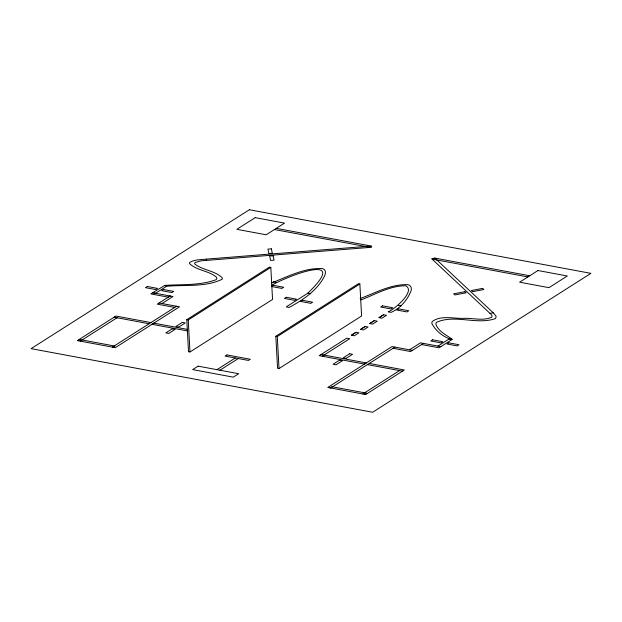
<?xml version="1.0" encoding="UTF-8"?>
<svg xmlns="http://www.w3.org/2000/svg" width="622" height="622" viewBox="0 0 622 622"><rect width="100%" height="100%" fill="white"/><g stroke="black" fill="none" stroke-linecap="round" stroke-linejoin="round"><path stroke-width="0.93" d="M360.962 299.921C375.478 294.408 389.986 285.599 405.902 285.793C416.172 291.85 392.327 310.681 388.206 311.84L391.129 312.384C400.28 308.224 407.262 300.34 410.948 291.073C412.106 288.484 410.948 285.024 407.869 284.658C391.075 283.997 375.548 292.9 360.169 298.537M271.55 285.381C288.328 275.624 350.956 251.576 307.843 293.18L286.291 306.895L289.207 307.439C302.797 299.998 316.326 291.174 323.93 277.241C325.648 274.629 326.69 269.645 322.655 268.626C304.881 267.483 287.908 276.596 271.767 282.839M351.407 335.235L355.994 332.319L358.871 332.856L354.283 335.771L351.407 335.235L355.947 332.311M369.771 323.549L374.327 320.625L377.243 321.17L372.656 324.085L369.771 323.549L374.358 320.633M360.581 329.396L365.145 326.472L368.061 327.017L363.473 329.932L360.581 329.396L365.168 326.48M379.008 317.671L383.595 314.748L386.495 315.292L381.908 318.207L379.008 317.671L383.486 314.802M78.115 340.724L79.935 339.565L114.961 346.096L113.126 347.263L77.346 340.599L115.925 316.054L150.952 322.577M80.269 341.144L117.022 317.749M274.45 229.526L369.32 247.198L371.147 246.032L371.451 247.284L206.597 260.393A26.381 9.75 -3.1 0 0 201.116 260.867L195.114 262.507L194.616 263.339L195.075 264.296C203.254 270.376 214.909 270.601 222.264 277.84L222.248 279.177C205.618 287.465 184.788 284.596 166.533 286.291L155.523 293.296L152.615 292.76L164.846 285.389C181.904 284.231 199.942 285.731 216.137 279.675L216.938 278.454L216.433 277.148C208.634 270.531 196.7 270.624 189.407 263.487L189.671 262.468C194.546 259.413 200.735 259.763 206.294 259.133L371.147 246.024L276.285 228.36M170.055 295.994L157.242 304.15L174.759 307.416M170.14 296.01L168.313 297.168L150.804 293.911L152.639 292.744L172.97 296.538L161.961 303.544M112.38 347.123L176.609 306.249M186.787 319.685L269.357 267.126L270.811 267.398L272.553 299.431L189.974 351.982L188.52 351.71L186.787 319.685L188.241 319.957L270.811 267.398M216.946 369.662L235.295 357.984M219.916 370.214L238.265 358.536M275.834 336.269L358.404 283.718L359.858 283.99L361.592 316.015L279.021 368.566L277.567 368.294L275.834 336.269L277.288 336.541L359.858 283.99M322.196 356.227L349.735 338.702L346.819 338.158L319.234 355.66L364.578 364.103L366.412 362.937L321.069 354.493M412.44 350.38L392 346.571L327.771 387.452L329.948 387.856L331.783 386.682L366.817 393.213L364.997 394.364M329.948 387.856L330.694 387.996L394.923 347.123M409.501 349.859L420.511 342.854L440.874 346.633M423.349 343.375L421.522 344.541L439.039 347.799L451.86 339.643C443.735 337.295 435.555 331.036 431.816 323.386L432.096 321.628C440.85 314.895 453.593 318.837 463.895 318.324C473.054 317.951 483.504 321.255 491.986 317.065L491.792 315.206A26.381 9.75 -3.1 0 0 489.949 313.371L493.223 312.78L434.864 258.099L431.637 258.698L489.996 313.379M423.434 343.398L410.606 351.554L393.088 348.289M362.813 393.975L399.565 370.58M437.935 346.104L448.944 339.099L452.132 339.34A2.022 0.746 -3.1 0 1 451.875 339.635M529.734 275.771L434.864 258.099L433.029 259.265L527.899 276.938M273.33 281.844L276.254 282.388M398.391 305.355L401.307 305.9M307.843 293.18L310.759 293.724M159.053 303L179.525 306.794L115.303 347.667L113.126 347.263M187.65 329.435L153.743 323.121L151.908 324.287L187.696 330.951M369.266 363.442L404.292 369.973L365.728 394.519L330.694 387.996M149.117 323.743L114.106 317.204L116.998 317.764M367.431 364.616L402.473 371.124M164.846 285.389L166.533 286.291M452.007 339.083C446.091 334.908 438.23 331.285 435.804 324.008L436.302 322.414C454.635 313.954 476.779 325.275 495.625 318.518L496.146 316.271L493.176 312.765M206.294 259.133L206.597 260.393M277.288 336.541L279.021 368.566M188.241 319.957L189.974 351.982M249.36 209.738L31.1 348.647L372.64 412.262L590.9 273.353L249.36 209.738M255.191 217.646L236.842 229.324L266.185 234.789L284.534 223.111L255.191 217.646M147.297 286.485L145.462 287.659L155.679 289.557L157.514 288.39L147.297 286.485M163.508 289.494L161.673 290.661L171.89 292.565L173.725 291.399L163.508 289.494M172.224 328.828L165.802 332.918L168.725 333.462L175.147 329.372L172.224 328.828M182.332 322.39L175.909 326.48L178.825 327.024L185.247 322.935L182.332 322.39M273.517 285.35L271.682 286.524L281.898 288.421L283.733 287.255L273.517 285.35M286.268 297.277L284.433 298.443L294.649 300.348L296.484 299.182L286.268 297.277M198.115 366.156L192.703 369.6L233.281 377.157L238.692 373.713L198.115 366.156M302.424 300.27L300.589 301.437L310.806 303.342L312.641 302.175L302.424 300.27M226.937 354.921L225.102 356.087L248.458 360.433L250.293 359.267L226.937 354.921M382.522 305.853L380.687 307.019L390.904 308.924L392.739 307.758L382.522 305.853M398.578 308.862L396.743 310.036L406.959 311.933L408.794 310.767L398.578 308.862M339.495 360.192L333.073 364.282L335.997 364.826L342.419 360.737L339.495 360.192M349.626 353.755L343.204 357.844L346.12 358.389L352.542 354.299L349.626 353.755M537.976 270.523L519.627 282.201L548.962 287.667L567.311 275.989L537.976 270.523M432.593 339.822L430.758 340.988L440.975 342.893L442.81 341.727L432.593 339.822M448.773 342.846L446.938 344.013L457.154 345.918L458.989 344.751L448.773 342.846M464.852 291.687L453.593 293.825L454.837 294.96L466.096 292.822L464.852 291.687M482.633 288.39L471.375 290.528L472.619 291.664L483.877 289.525L482.633 288.39M271.379 248.839L267.942 249.095L268.898 253.512L272.335 253.247L271.379 248.839M273.097 255.766L269.66 256.023L270.617 260.439L274.053 260.175L273.097 255.766"/></g></svg>
